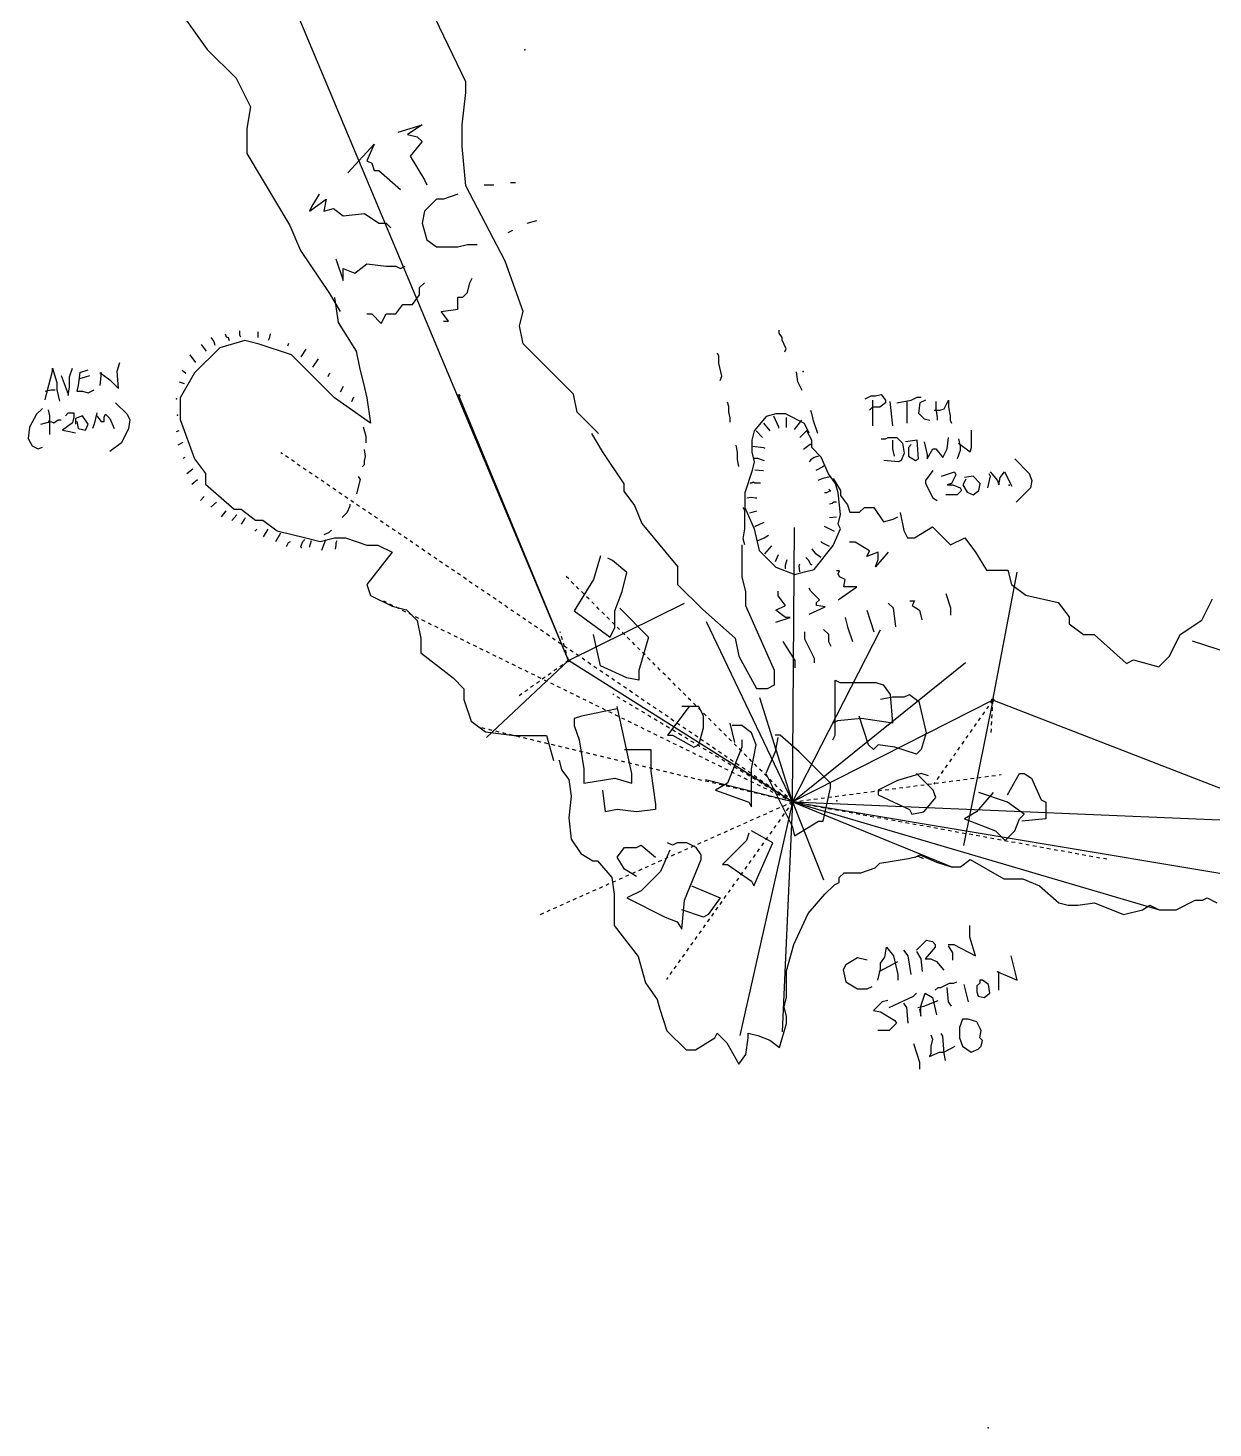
# Model space of a CAD drawing. Header units: millimetres. Extents: x -158 to 813, y -516 to 729.
# Drawn here: x 420 to 519, y 522.7 to 639.7 of the extents above; entities that cross this region are included whole.
import ezdxf

# ---------------------------------------------------------------- set-up
doc = ezdxf.new("R2010")
doc.units = ezdxf.units.MM
doc.linetypes.add('DASH', pattern=[0.6, 0.3, -0.3])

msp = doc.modelspace()

# ---------------------------------------------------------------- linework, layer by layer
at = {"layer": 'Shots', "color": 1}
for p, q in [((465.208, 586.878), (456.03, 609.016)), ((483.922, 575.058), (465.208, 586.878)), ((500.642, 583.568), (483.922, 575.058)), ((533.432, 570.864), (500.642, 583.568))]:
    msp.add_line(p, q, dxfattribs=at)
for centre in [(456.03, 609.016), (465.208, 586.878), (500.642, 583.568), (483.922, 575.058)]:
    msp.add_circle(centre, 0.1, dxfattribs=at)
at = {"layer": 'Sketch', "color": 0}
for points in [[(424.52, 668.24), (426.32, 663.44), (428.12, 659.84), (427.82, 657.74), (427.82, 656.24), (426.92, 654.14), (426.92, 652.64), (427.82, 651.14), (429.32, 649.94), (431.42, 645.14), (432.02, 642.14), (435.02, 637.94), (437.42, 635.54), (438.62, 633.14), (438.32, 631.34), (438.32, 629.24), (441.92, 623.24), (442.82, 621.14), (445.22, 617.54), (446.12, 616.04)], [(467.72, 605.84), (465.92, 607.64), (465.62, 609.14), (464.12, 610.64), (461.42, 613.34), (461.12, 614.84), (461.42, 616.04), (459.92, 620.24), (456.62, 626.54), (456.32, 629.84), (456.32, 631.64), (456.62, 634.34), (456.62, 635.24), (453.32, 642.14), (453.32, 642.74), (452.12, 645.74), (452.12, 646.64)], [(450.96, 631.04), (452.96, 631.64), (451.76, 630.84), (452.56, 630.64), (452.96, 630.24), (451.96, 629.04), (453.16, 627.04), (453.36, 626.64)], [(446.76, 627.64), (448.96, 630.04), (448.36, 628.64), (448.76, 628.44), (448.96, 627.84), (449.36, 627.84), (451.16, 626.24)], [(458.16, 626.64), (458.96, 626.64)], [(460.36, 626.84), (460.76, 626.84)], [(444.36, 625.84), (443.76, 624.84), (443.56, 624.44), (444.96, 625.44), (444.96, 625.44), (444.76, 624.44), (445.56, 624.64), (446.36, 624.04), (448.16, 624.24), (449.36, 623.44), (449.96, 623.44), (450.36, 623.04)], [(455.96, 625.84), (454.76, 625.44), (454.16, 625.44), (453.16, 624.44), (452.96, 623.44), (453.36, 622.04), (454.16, 621.44), (455.96, 621.44), (456.76, 621.64), (457.56, 621.64)], [(461.76, 623.44), (462.56, 623.64)], [(460.16, 622.64), (460.56, 622.84)], [(445.76, 620.44), (446.36, 618.64), (446.36, 619.64), (447.36, 619.24), (448.36, 620.04), (449.96, 619.84), (450.76, 619.84), (451.16, 619.64), (451.56, 619.84)], [(448.36, 615.84), (448.76, 615.84), (449.56, 615.04), (449.96, 615.84), (450.76, 615.84), (451.36, 616.64), (452.16, 616.64), (452.76, 617.44), (452.76, 618.04), (453.16, 618.44)], [(454.76, 615.24), (455.16, 615.24), (454.56, 616.04), (455.96, 616.24), (455.96, 617.24), (456.36, 617.24), (456.76, 617.64), (456.96, 618.44), (457.16, 618.84)], [(445.66, 617.22), (445.96, 615.12), (447.46, 612.72), (447.76, 611.22), (448.06, 610.02), (448.36, 608.82), (448.66, 606.72), (445.66, 608.82), (442.06, 612.42), (439.36, 613.32), (438.16, 613.62), (436.06, 613.02), (433.96, 610.92), (432.76, 608.82), (432.76, 607.02), (433.96, 603.72), (434.86, 602.52), (434.86, 601.62), (437.26, 599.52), (437.86, 599.52), (439.06, 598.62), (439.66, 598.62), (440.86, 597.72), (443.26, 597.12), (444.46, 596.82), (445.66, 597.12), (446.56, 597.12), (448.36, 596.52), (449.26, 596.52), (450.46, 595.92), (448.36, 593.22), (448.66, 592.32), (450.46, 591.42), (451.66, 591.12), (452.56, 590.22), (452.86, 588.72), (452.86, 587.52), (455.56, 585.42), (456.46, 584.52), (456.46, 583.62), (457.06, 581.82), (458.26, 580.92), (460.66, 580.62), (463.36, 580.62), (463.96, 578.52)], [(437.72, 614.42), (437.72, 614.1), (437.8, 613.94)], [(439.24, 614.34), (439.24, 613.86)], [(483.28, 612.68), (483.4, 612.92), (483.04, 613.64), (483.04, 613.88), (482.8, 614.24), (482.8, 614.48)], [(434.52, 613.3), (434.92, 612.74)], [(435.32, 613.86), (435.56, 613.54), (435.64, 613.22)], [(436.52, 614.18), (436.6, 613.94), (436.76, 613.86), (436.84, 613.62)], [(440.28, 614.18), (440.2, 613.78), (440.12, 613.62)], [(441.8, 613.38), (441.72, 613.14)], [(433.56, 612.42), (434.04, 611.78)], [(443.24, 612.9), (442.84, 612.26)], [(444.28, 612.1), (443.8, 611.38)], [(477.88, 610.28), (478, 610.64), (477.76, 611.72), (477.76, 612.32), (477.64, 612.56)], [(421.48, 608.66), (421.6, 609.26), (422.08, 611.06), (422.08, 611.3), (422.44, 610.1), (422.44, 609.5), (422.56, 609.02), (422.68, 608.54)], [(422.8, 610.7), (423.4, 609.14), (423.4, 609.02), (423.52, 609.74), (423.52, 610.58), (423.76, 611.3)], [(424.36, 610.94), (424.24, 609.86), (424.12, 609.38), (424.6, 609.38), (425.08, 609.26), (425.56, 609.5)], [(424.36, 610.94), (425.08, 611.18)], [(426.04, 610.94), (426.88, 610.34), (427.6, 609.62), (427.48, 611.06), (427.72, 611.78)], [(426.16, 610.94), (426.04, 609.86)], [(432.92, 611.14), (433.24, 610.9)], [(445.24, 610.9), (445.08, 610.58)], [(484.72, 609.44), (484.36, 610.16), (484.24, 611)], [(424.36, 610.46), (424.84, 610.58), (425.2, 610.7)], [(432.68, 610.18), (433.08, 610.02)], [(446.36, 609.78), (446.12, 609.3)], [(421.48, 609.38), (421.96, 609.5), (422.32, 609.5)], [(427.36, 608.42), (428.32, 607.46), (428.56, 606.98), (428.44, 606.26), (427.84, 605.06), (426.88, 604.34)], [(447.24, 608.9), (447.08, 608.5)], [(478.72, 606.8), (478.72, 607.16), (478.6, 607.64), (478.6, 608.12), (478.48, 608.48)], [(490, 608.76), (490.48, 609), (490.84, 609), (491.32, 609.12), (491.68, 608.64), (491.68, 608.4), (491.2, 608.04), (490.6, 608.04), (490.36, 607.8)], [(490.6, 608.64), (490.6, 606.48)], [(492.04, 608.52), (492.28, 606.48)], [(492.64, 608.4), (493.84, 608.64), (494.32, 608.88), (494.68, 608.88)], [(493.48, 608.52), (493.48, 606.72)], [(495.04, 608.64), (494.56, 608.4), (494.44, 607.56), (494.92, 607.08), (495.4, 606.96)], [(495.76, 607.8), (496.24, 607.8), (496.6, 607.92), (496.96, 608.64), (496.96, 608.04), (497.08, 607.32), (497.08, 606.96), (497.2, 606.72)], [(495.88, 608.52), (495.88, 607.92), (496, 607.2), (496, 606.96)], [(421.24, 607.94), (420.76, 607.46), (420.16, 606.38), (420.04, 605.42), (420.4, 604.82), (420.88, 604.58), (421.24, 604.7)], [(421.72, 607.82), (421.84, 607.34), (421.84, 606.98), (421.72, 606.74)], [(423.16, 607.34), (423.4, 607.58), (423.88, 607.58), (423.88, 607.22), (423.76, 606.74), (422.92, 606.14), (423.52, 606.02), (424, 605.9)], [(424.12, 606.86), (424.24, 606.26), (424.84, 606.14), (425.08, 606.62), (424.6, 607.34), (424, 607.1), (424, 606.62)], [(425.8, 607.58), (425.56, 606.62), (425.44, 606.26)], [(425.8, 607.34), (426.16, 606.86), (426.4, 606.86), (426.4, 607.22), (426.52, 607.46), (426.88, 607.1), (427.24, 606.26)], [(485.32, 605.88), (484.92, 606.68), (483.32, 607.48), (482.52, 607.48), (481.72, 607.28), (480.72, 606.08), (480.52, 605.28), (480.52, 604.28), (480.72, 603.48), (480.52, 602.68), (479.92, 600.88), (479.92, 599.68), (480.72, 597.88), (481.12, 596.08), (482.52, 594.68), (484.12, 594.08), (484.92, 594.28), (485.72, 594.48), (487.32, 596.48), (487.92, 597.88), (487.72, 598.28), (487.92, 599.08), (487.72, 600.88), (487.52, 601.68), (486.92, 602.48), (486.32, 603.88), (485.52, 604.68), (485.52, 605.28), (485.12, 606.08)], [(482.32, 607.32), (482.74, 606.42), (482.74, 606.3)], [(486.04, 605.84), (485.68, 606.92), (485.56, 607.4), (485.44, 607.76)], [(421.12, 606.62), (421.96, 606.86), (422.2, 606.74), (422.56, 606.98), (422.8, 606.98)], [(421.84, 607.1), (421.84, 605.78)], [(432.44, 606.02), (432.68, 606.1)], [(448.04, 606.42), (448.28, 605.62), (448.28, 605.06)], [(480.88, 606.06), (481.42, 605.52)], [(481.48, 606.72), (482.02, 606.06)], [(483.4, 607.2), (483.4, 606.36)], [(484.66, 606.96), (484.06, 606.18)], [(485.2, 606.18), (484.54, 605.52)], [(497.8, 605.04), (498.76, 604.32), (498.88, 604.68), (498.88, 606.12)], [(432.6, 604.9), (433, 605.14)], [(467.12, 605.84), (468.02, 604.34), (469.82, 601.64), (469.82, 601.04), (470.72, 599.84), (471.32, 598.34), (474.32, 594.74), (474.32, 593.24), (476.42, 591.14), (479.12, 588.74), (479.42, 587.24), (480.92, 584.54), (481.82, 584.54), (482.42, 584.84), (482.42, 586.04), (480.02, 591.44), (480.02, 592.64), (479.72, 593.84), (479.72, 596.54)], [(479.44, 603.08), (479.32, 603.68), (479.32, 604.28), (479.2, 604.88)], [(485.56, 604.92), (485.38, 604.92), (484.84, 604.5)], [(491.32, 605.4), (491.68, 605.4), (491.92, 605.52), (492.64, 605.52), (493.12, 605.04), (493.24, 604.2), (493, 603.6), (492.76, 603.48), (491.56, 603.6)], [(492.28, 605.28), (492.28, 604.56), (492.4, 603.96)], [(493.84, 604.92), (493.6, 604.68), (493.6, 603.96), (494.2, 603.6), (494.44, 603.72), (494.32, 605.28), (493.36, 605.16)], [(494.92, 605.16), (495.04, 604.68), (495.16, 604.08), (495.16, 603.72), (495.64, 604.56), (495.88, 604.56), (496.48, 603.84), (496.84, 604.56), (496.96, 605.52)], [(497.8, 605.4), (497.92, 604.8), (497.92, 604.44), (497.68, 603.72)], [(433, 603.78), (433.16, 603.86)], [(448.12, 604.5), (448.2, 603.94), (448.12, 603.54), (448.12, 603.22), (447.96, 603.06)], [(480.58, 604.8), (481.48, 604.68), (481.6, 604.62)], [(480.64, 603.78), (481, 603.78), (481.54, 603.6)], [(486.1, 603.96), (485.74, 603.84), (485.44, 603.66), (485.32, 603.48)], [(502.48, 603.72), (503.68, 602.52), (503.92, 601.92), (503.8, 601.32), (502.6, 600.12)], [(433.32, 602.5), (433.8, 602.9)], [(480.76, 602.82), (481.48, 602.76)], [(486.58, 603.18), (486.46, 603.06), (485.86, 602.76)], [(495.64, 602.76), (495.04, 601.92), (495.04, 601.68), (495.64, 600.48), (496, 600.24)], [(496.36, 602.28), (497.44, 602.64), (497.56, 602.4), (497.2, 601.68), (496.84, 601.56), (497.32, 601.56), (497.92, 601.32), (498.04, 601.08), (497.68, 600.72), (496.72, 600.72)], [(500.44, 602.64), (501.04, 601.92), (501.16, 601.56), (501.28, 602.16), (501.64, 602.64), (502.24, 601.44)], [(433.72, 601.62), (434.2, 602.02)], [(447.64, 602.26), (447.8, 602.02), (447.48, 600.82)], [(480.34, 601.74), (480.52, 601.74), (480.64, 601.8), (480.76, 601.74), (481.24, 601.74)], [(487.06, 602.22), (486.46, 602.1), (486.04, 601.92)], [(487.32, 602.08), (487.92, 601.08), (487.92, 600.68), (488.52, 599.88), (488.72, 599.28), (489.52, 599.28), (489.92, 599.68), (490.72, 599.68), (491.52, 598.48), (492.32, 598.68), (492.72, 598.88)], [(498.4, 602.04), (498.16, 601.56), (498.52, 600.96), (499, 600.72), (499.48, 601.08), (499.6, 601.68), (499, 602.28), (498.28, 602.16)], [(500.32, 602.52), (500.44, 602.28), (500.2, 601.32)], [(434.44, 600.26), (434.76, 600.58)], [(480.1, 600.48), (480.46, 600.54), (480.82, 600.48), (480.94, 600.48)], [(486.94, 601.2), (487.12, 601.02), (487, 601.02), (486.76, 600.9), (486.58, 600.9)], [(435.32, 599.7), (435.8, 600.1)], [(436.2, 598.9), (436.6, 599.38)], [(437.08, 598.58), (437.48, 599.06)], [(446.92, 599.94), (446.92, 599.78), (446.68, 599.22), (446.28, 598.82)], [(479.92, 596.56), (479.8, 597.04), (479.92, 597.88), (479.92, 599.44), (479.8, 599.68)], [(480.34, 599.22), (480.94, 599.4)], [(487.6, 600.12), (487.36, 600.12), (487.24, 600), (487, 599.94)], [(492.92, 599.24), (493.22, 597.74), (493.52, 597.14), (494.12, 597.14), (495.62, 598.04), (497.12, 596.54), (498.32, 597.14), (499.22, 595.94), (500.12, 594.44), (501.92, 594.44), (502.22, 593.24), (503.42, 592.34), (506.12, 591.74), (507.02, 590.54), (507.02, 589.94), (508.22, 589.04), (509.12, 589.04), (511.82, 586.64), (512.42, 586.94), (514.52, 586.34), (515.42, 587.24), (516.32, 589.04), (518.12, 590.24), (519.02, 592.04)], [(437.88, 598.26), (438.12, 598.66), (438.2, 598.82)], [(439, 597.7), (439.16, 597.86)], [(439.72, 597.22), (440.12, 597.86)], [(480.76, 598.08), (481.54, 598.44)], [(487.42, 597.66), (486.58, 598.08)], [(487.6, 598.86), (487, 598.8)], [(440.76, 596.82), (441.16, 597.54)], [(441.64, 596.42), (441.8, 596.74), (441.96, 596.82)], [(442.92, 596.26), (442.84, 596.42), (443, 596.82), (443.16, 596.98)], [(443.56, 596.34), (443.72, 596.9)], [(444.6, 596.1), (444.92, 596.98)], [(445.4, 597.78), (445.16, 597.54), (444.76, 597.38)], [(445.72, 596.18), (445.8, 596.5), (445.8, 596.74), (445.88, 596.9)], [(481, 596.88), (481.54, 597.12), (481.9, 597.36)], [(487, 596.4), (486.4, 596.7), (486.28, 596.82)], [(491.92, 595.92), (490.84, 594.72), (491.08, 595.32), (491.08, 595.92), (490.12, 595.56), (490.36, 596.04), (489.16, 596.76), (488.68, 596.76)], [(467.88, 595.64), (467.28, 593.64), (465.68, 591.04), (468.68, 588.84), (469.08, 589.64), (469.08, 591.04), (469.68, 592.64), (470.08, 594.24), (468.88, 595.24), (468.48, 595.44)], [(481.6, 595.8), (482.2, 596.46)], [(482.5, 595.14), (482.74, 595.74)], [(486.28, 595.5), (485.86, 595.8), (485.56, 596.22)], [(483.34, 594.54), (483.34, 594.84), (483.46, 595.32)], [(484.54, 594.3), (484.48, 594.78), (484.54, 594.96)], [(485.56, 594.84), (485.44, 594.9), (485.26, 595.26), (485.02, 595.5)], [(487.72, 591.96), (489.28, 593.04), (488.2, 593.04), (488.32, 593.64), (487.84, 593.88), (487.72, 594.12), (487.84, 594.36), (487.6, 594.36)], [(482.52, 590.08), (483.72, 590.48), (483.32, 590.48), (482.52, 591.08), (483.32, 591.48), (482.72, 592.28), (482.72, 592.68)], [(485.32, 590.76), (486.64, 591.36), (485.92, 591.48), (485.92, 591.72), (486.16, 591.96), (485.44, 592.68), (485.32, 592.92)], [(496.72, 592.48), (497.12, 591.28), (497.12, 590.68)], [(469.48, 591.24), (471.88, 588.84), (471.08, 586.04), (471.08, 585.24), (470.08, 585.44), (467.88, 586.44), (467.28, 589.04)], [(490.12, 591.08), (490.72, 589.28)], [(491.92, 591.68), (492.32, 591.28), (492.52, 589.68)], [(493.72, 591.88), (494.12, 591.88), (493.92, 591.48), (494.52, 591.08), (494.72, 590.28)], [(488.32, 590.48), (488.52, 589.68), (488.92, 588.48)], [(484.92, 589.28), (484.92, 588.68), (485.72, 587.08), (485.72, 586.68)], [(486.52, 589.48), (486.92, 589.08), (486.92, 588.48), (487.12, 588.08)], [(483.12, 588.48), (484.12, 586.88), (484.12, 586.28)], [(487.28, 580.24), (487.48, 580.64), (487.48, 585.24), (487.88, 585.04), (490.88, 585.04), (491.48, 584.84), (492.08, 584.04), (492.28, 581.64), (489.68, 582.04), (487.68, 581.84), (487.28, 581.64)], [(491.28, 583.64), (492.28, 583.84), (493.28, 583.84), (493.68, 584.04), (494.48, 583.44), (495.08, 580.84), (494.68, 579.44), (494.28, 579.04), (492.48, 579.64), (491.08, 579.84), (490.68, 579.44), (490.28, 579.84), (489.48, 582.24)], [(469.28, 582.84), (466.28, 582.24), (465.68, 582.04), (465.68, 581.44), (466.08, 580.24), (466.48, 577.84), (466.48, 576.64), (469.08, 577.04), (470.48, 576.64), (470.48, 577.44), (469.28, 583.04)], [(475.28, 583.04), (473.48, 580.64), (473.88, 580.64), (475.68, 579.64), (476.08, 579.84), (476.48, 581.24), (476.48, 582.24), (476.08, 583.04), (474.68, 583.04)], [(478.68, 581.64), (479.08, 580.04)], [(479.68, 580.24), (479.68, 579.64), (478.48, 576.64), (477.48, 576.04), (480.28, 575.04), (480.48, 574.64), (480.48, 577.84), (480.88, 579.84), (480.48, 580.84), (479.68, 581.44), (478.88, 581.44)], [(482.68, 580.44), (482.48, 579.24), (481.68, 577.44), (483.88, 573.04), (484.08, 572.24), (486.08, 573.44), (486.48, 573.44), (487.08, 576.24), (487.08, 576.64), (484.48, 579.24), (482.88, 580.64), (482.48, 580.64)], [(469.88, 579.44), (472.08, 579.44), (472.08, 577.64), (472.48, 574.84), (472.48, 574.44), (470.88, 574.24), (469.28, 574.44), (468.28, 574.24), (468.08, 576.04)], [(464.42, 578.54), (464.62, 577.74), (465.22, 576.94), (465.42, 575.54), (465.22, 573.74), (465.42, 571.94), (466.22, 570.74), (467.22, 570.14), (467.62, 570.14), (468.82, 568.74), (469.02, 567.34), (469.02, 564.74), (471.02, 562.14), (471.62, 559.94), (472.62, 558.54), (472.82, 557.74), (473.42, 555.94), (475.02, 554.34), (475.82, 554.34), (477.42, 555.34), (477.62, 555.74), (478.42, 554.94), (479.42, 553.14), (480.02, 553.94), (480.22, 555.34), (480.22, 555.74), (481.02, 555.54), (482.02, 555.14), (482.82, 554.54), (483.42, 556.54), (483.42, 557.14), (483.22, 557.94), (483.42, 558.74), (483.42, 560.94), (484.02, 563.14), (485.22, 565.74), (486.62, 567.34), (487.42, 568.14), (487.82, 568.34), (487.82, 568.74), (488.22, 569.14), (489.62, 569.14), (490.82, 569.54), (491.22, 569.94), (493.62, 570.34), (494.42, 570.54), (494.82, 570.34)], [(495.28, 577.24), (494.68, 577.44), (492.68, 576.84), (491.08, 576.04), (491.08, 575.64), (493.68, 574.44), (493.88, 574.04), (494.88, 574.24), (495.88, 575.44), (495.68, 576.04), (494.28, 577.44)], [(501.88, 575.64), (502.88, 577.44), (503.28, 577.44), (503.88, 577.04), (504.68, 575.24), (505.08, 575.04), (505.08, 573.64), (503.08, 573.44)], [(500.68, 575.84), (499.28, 574.24), (498.28, 573.64), (500.88, 572.64), (501.68, 571.84), (502.48, 572.64), (502.88, 573.64), (503.28, 574.04), (501.88, 575.04), (499.48, 575.84)], [(480.28, 572.44), (480.08, 571.84), (478.08, 569.84), (478.48, 569.84), (480.48, 568.44), (480.68, 568.04), (482.28, 571.64), (480.48, 572.64)], [(470.88, 568.84), (469.88, 569.44), (469.28, 570.44), (469.88, 571.24), (470.88, 571.24), (471.28, 571.44), (472.48, 570.44)], [(473.68, 571.04), (472.88, 569.24), (471.28, 567.64), (470.08, 567.04), (473.28, 565.44), (474.28, 565.04), (474.68, 564.44), (474.88, 566.84), (476.28, 570.24), (476.28, 570.64), (475.88, 571.24), (475.08, 571.64), (474.28, 571.64), (473.88, 571.44), (473.48, 571.64)], [(494.16, 570.44), (494.56, 570.64), (495.96, 570.04), (497.16, 569.64), (497.96, 569.64), (498.76, 570.24), (501.56, 568.64), (503.16, 568.64), (504.56, 568.04), (506.16, 566.64), (506.96, 566.44), (507.76, 566.44), (509.16, 566.64), (511.56, 565.64), (513.16, 566.04), (513.76, 566.44), (514.56, 566.04), (515.96, 566.04), (517.56, 566.84), (518.16, 566.84), (518.56, 567.04), (519.36, 566.64)], [(475.48, 568.04), (477.88, 567.04), (476.88, 565.64), (476.48, 565.44), (474.68, 566.04)], [(496.92, 563.16), (497.4, 563.16), (499.2, 562.2), (498.72, 563.76), (498.72, 564.72)], [(491.04, 560.16), (491.28, 561.12), (491.28, 561.6), (491.64, 562.08), (491.76, 562.92), (492.36, 562.2), (492.72, 560.64), (492.72, 560.16)], [(494.28, 562.68), (495.12, 563.52), (495.6, 563.4), (495.84, 563.16), (495.84, 562.92), (495, 561.96), (495, 561.96), (495.48, 561.96), (495.96, 561.72), (496.56, 561)], [(496.92, 563.04), (497.28, 562.44), (497.28, 561.84)], [(490.16, 561.84), (489.36, 562.04), (488.36, 561.44), (488.16, 561.04), (488.36, 560.04), (489.36, 559.44), (490.16, 559.44), (490.56, 559.64)], [(491.16, 560.88), (492.72, 561.72)], [(493.2, 562.68), (493.56, 562.2), (493.8, 560.64)], [(494.28, 562.56), (494.64, 561.96), (494.76, 560.88)], [(501, 560.88), (501.84, 560.52), (502.68, 560.16), (502.56, 560.76), (502.2, 562.2)], [(501.12, 560.88), (501.12, 559.32)], [(495.84, 559.32), (496.08, 559.56), (496.32, 559.56), (497.04, 559.92), (497.4, 559.92), (497.64, 560.04)], [(496.8, 559.56), (496.92, 558.36), (497.16, 558)], [(498.24, 559.8), (498.6, 558.36)], [(499.32, 559.68), (499.32, 559.2), (499.44, 558.84), (499.92, 558.72), (500.4, 559.08), (500.28, 559.8), (499.8, 560.16), (499.56, 560.16), (499.56, 559.92), (499.32, 559.68)], [(491.88, 558.48), (491.4, 558.36), (490.68, 557.64), (491.28, 557.52), (492.48, 556.8), (492.6, 556.56), (492, 555.96), (491.04, 555.96)], [(492, 557.88), (494.04, 558.84), (494.28, 559.08)], [(493.2, 558.24), (493.44, 557.88), (493.56, 556.56)], [(494.4, 557.88), (494.88, 558), (496.08, 558.48)], [(494.52, 557.76), (494.64, 557.16), (494.64, 557.16), (494.64, 558), (495, 559.08), (495.6, 558.72), (495.96, 557.28)], [(498.36, 556.92), (498.12, 556.92), (497.88, 556.2), (497.88, 555.36), (498.12, 554.64), (498.84, 554.16), (499.44, 554.4), (499.68, 554.64), (499.8, 555.12), (499.56, 555.36), (499.68, 555.96), (499.32, 556.68), (498.6, 556.92), (498.36, 556.92)], [(494.04, 554.88), (494.52, 553.32), (494.52, 552.72)], [(495.48, 555.6), (495.6, 555.24), (495.48, 554.64), (495.48, 554.04), (495.36, 553.8), (496.2, 554.16), (496.56, 554.16), (497.52, 554.64)], [(496.32, 555.72), (496.44, 555.48), (496.56, 554.04), (496.68, 553.44)]]:
    msp.add_lwpolyline(points, dxfattribs=at)
for p in [(461.56, 637.92), (484.82, 611.04), (432.44, 608.74), (432.52, 607.38), (502.02, 601.54), (487.62, 575.14), (500.26, 522.74)]:
    msp.add_point(p, dxfattribs=at)
at = {"layer": 'XSect', "color": 1}
for p, q in [((465.208, 586.878), (430.678, 669.28)), ((483.922, 575.058), (484.074, 597.986)), ((500.642, 583.568), (502.7, 594.272)), ((465.208, 586.878), (474.894, 591.68)), ((483.922, 575.058), (476.726, 590.12)), ((483.922, 575.058), (491.276, 589.432)), ((528.226, 584.928), (517.332, 588.494)), ((465.208, 586.878), (458.348, 580.454)), ((483.922, 575.058), (498.368, 586.726)), ((483.922, 575.058), (481.178, 583.756)), ((500.642, 583.568), (498.192, 571.418)), ((483.922, 575.058), (476.658, 576.91)), ((483.922, 575.058), (479.514, 555.546)), ((483.922, 575.058), (483.046, 555.84)), ((483.922, 575.058), (497.282, 569.612)), ((483.922, 575.058), (514.392, 566.086)), ((483.922, 575.058), (546.496, 564.638)), ((483.922, 575.058), (564.896, 571.68)), ((483.922, 575.058), (486.518, 568.56))]:
    msp.add_line(p, q, dxfattribs=at)
at = {"layer": 'XSect', "color": 1, "linetype": 'DASH'}
for p, q in [((483.922, 575.058), (441.172, 604.236)), ((483.922, 575.058), (464.844, 594.074)), ((483.922, 575.058), (449.782, 591.83)), ((465.208, 586.878), (464.514, 589.274)), ((465.208, 586.878), (461.074, 583.926)), ((483.922, 575.058), (468.908, 584.064)), ((500.642, 583.568), (495.712, 576.548)), ((500.642, 583.568), (500.478, 580.72)), ((483.922, 575.058), (457.826, 581.274)), ((483.922, 575.058), (501.342, 577.34)), ((483.922, 575.058), (462.804, 565.626)), ((483.922, 575.058), (473.378, 560.23)), ((483.922, 575.058), (510.392, 570.258))]:
    msp.add_line(p, q, dxfattribs=at)

doc.saveas('drawing.dxf')
